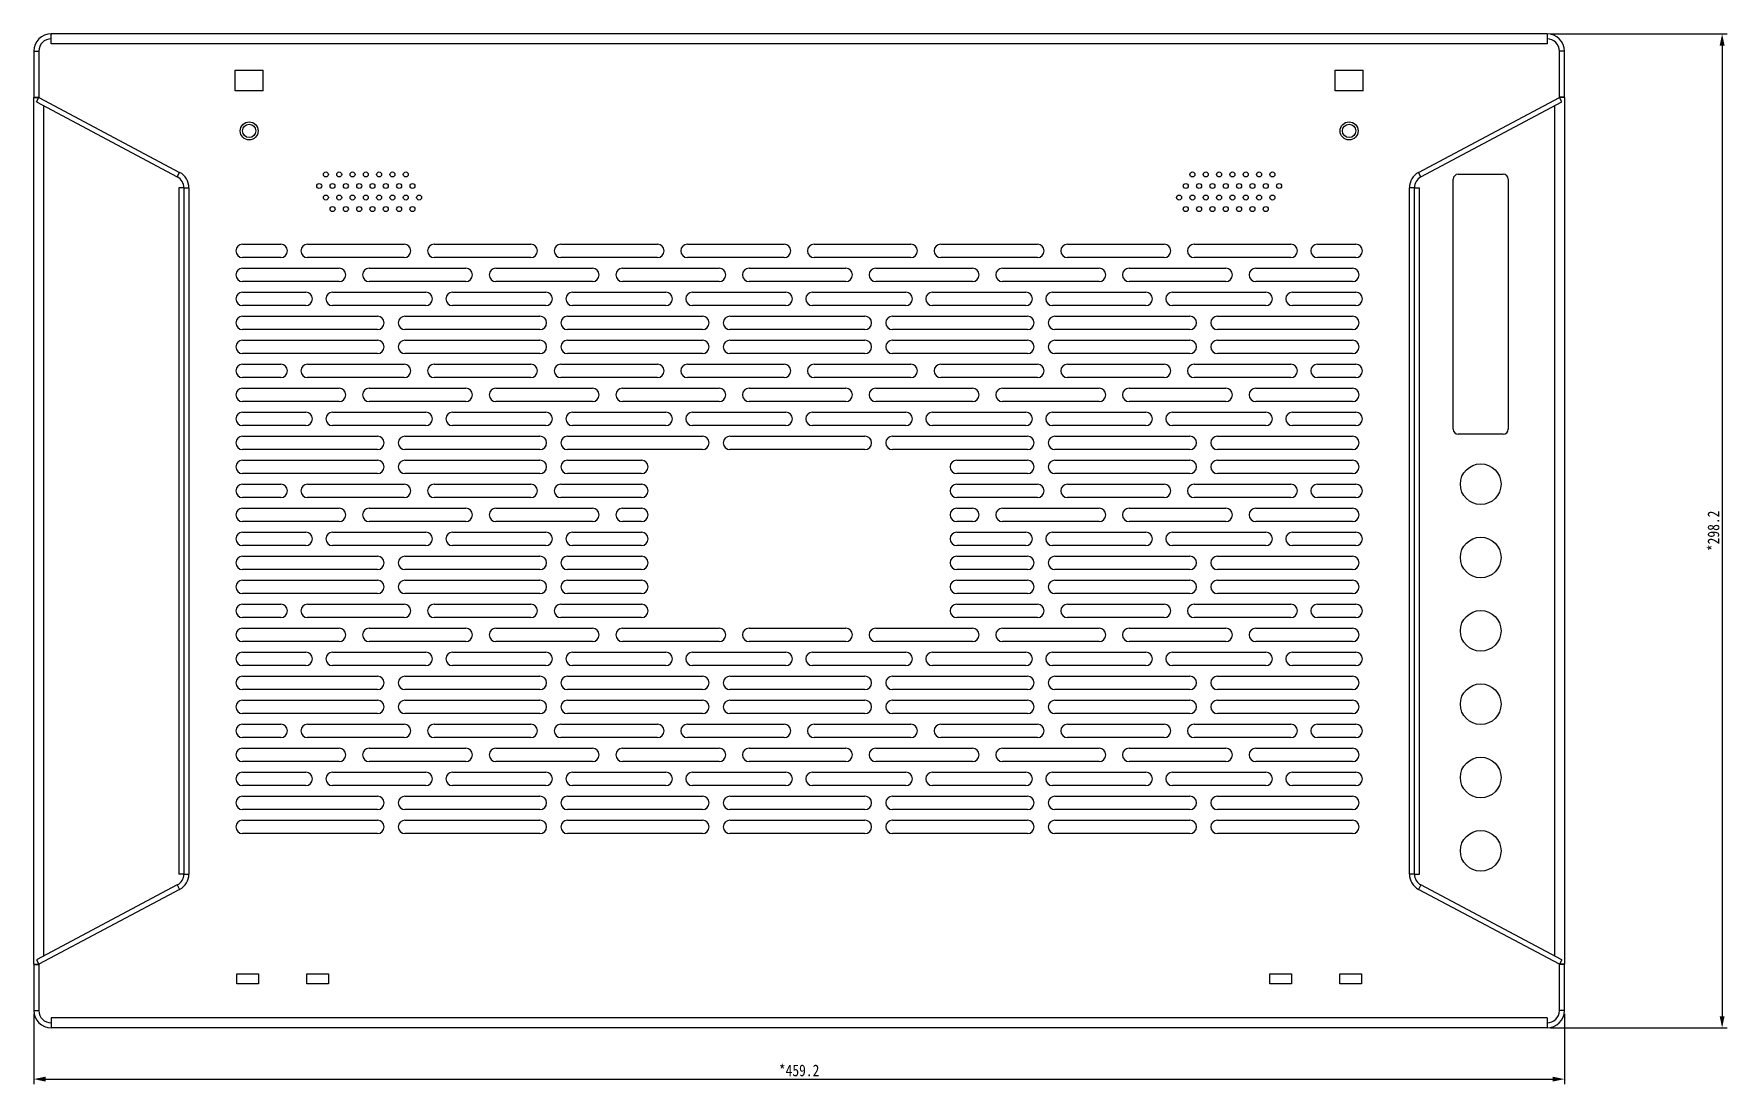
# Model space of a CAD drawing. Header units: millimetres. Extents: x -177 to 18421, y -5017 to 3255.
# Drawn here: x 12449 to 12957, y 1557 to 1872 of the extents above; entities that cross this region are included whole.
import ezdxf

# ---------------------------------------------------------------- set-up
doc = ezdxf.new("R2010")
doc.units = ezdxf.units.MM
doc.header["$LTSCALE"] = 46.255
doc.header["$PDMODE"] = 3
doc.header["$PDSIZE"] = 8
doc.layers.get('0').update_dxf_attribs({"linetype": 'CONTINUOUS'})
doc.layers.get('Defpoints').update_dxf_attribs({"linetype": 'CONTINUOUS'})
doc.layers.add('02___PRT_ALL_AXES', color=7, linetype='CONTINUOUS')
doc.styles.get("Standard").update_dxf_attribs({"font": 'txt', "width": 0.85})
doc.dimstyles.new('DIMSTYLE_1', dxfattribs={"dimtxt": 3.5, "dimasz": 3.5, "dimexe": 1.5, "dimexo": 1, "dimgap": 0.875, "dimtad": 1, "dimdsep": 46, "dimtxsty": 'Standard', "dimblk": '_FILLED', "dimcen": 0.09, "dimadec": 0, "dimazin": 0, "dimtp": 0.01, "dimtm": 0.01, "dimtfac": 1, "dimtofl": 0, "dimtmove": 0, "dimatfit": 3, "dimldrblk": '_FILLED', "dimfxl": 0, "dimtolj": 1, "dimarcsym": 0})

# ---------------------------------------------------------------- blocks, each defined once
blk = doc.blocks.new('_FILLED')
at = {"color": 0, "linetype": 'ByBlock'}
blk.add_solid([(0, 0), (-1, 0.21), (-1, -0.21)], dxfattribs=at)
blk = doc.blocks.new('*D247')
at = {"color": 0, "linetype": 'Continuous', "lineweight": -2, "transparency": 16777216}
for p, q in [((12904.3, 1872.05), (12957.33, 1872.05)), ((12955.83, 1868.55), (12955.83, 1577.35)), ((12904.3, 1573.85), (12957.33, 1573.85))]:
    blk.add_line(p, q, dxfattribs=at)
at = {"layer": 'Defpoints', "color": 0, "linetype": 'Continuous', "transparency": 16777216}
for p in [(12903.3, 1872.05), (12903.3, 1573.85), (12955.83, 1573.85)]:
    blk.add_point(p, dxfattribs=at)
at = {"color": 0, "linetype": 'Continuous', "lineweight": -2, "transparency": 16777216, "xscale": 3.5, "yscale": 3.5, "zscale": 3.5}
for p, rotation in [((12955.83, 1872.05), 90), ((12955.83, 1573.85), 270)]:
    blk.add_blockref('_FILLED', p, dxfattribs=dict(at, rotation=rotation))
at = {"color": 0, "linetype": 'Continuous', "transparency": 16777216, "insert": (12951.46, 1722.95), "char_height": 3.5, "width": 25.5, "attachment_point": 2, "rotation": 90}
blk.add_mtext('\\A1;*298.2', dxfattribs=at)
blk = doc.blocks.new('*D248')
at = {"color": 0, "linetype": 'Continuous', "lineweight": -2, "transparency": 16777216}
for p, q in [((12449.3, 1578.05), (12449.3, 1556.98)), ((12908.5, 1578.05), (12908.5, 1556.98)), ((12452.8, 1558.48), (12905, 1558.48))]:
    blk.add_line(p, q, dxfattribs=at)
at = {"layer": 'Defpoints', "color": 0, "linetype": 'Continuous', "transparency": 16777216}
for p in [(12449.3, 1579.05), (12908.5, 1579.05), (12908.5, 1558.48)]:
    blk.add_point(p, dxfattribs=at)
at = {"color": 0, "linetype": 'Continuous', "lineweight": -2, "transparency": 16777216, "xscale": 3.5, "yscale": 3.5, "zscale": 3.5, "rotation": 180}
blk.add_blockref('_FILLED', (12449.3, 1558.48), dxfattribs=at)
at = {"color": 0, "linetype": 'Continuous', "lineweight": -2, "transparency": 16777216, "xscale": 3.5, "yscale": 3.5, "zscale": 3.5}
blk.add_blockref('_FILLED', (12908.5, 1558.48), dxfattribs=at)
at = {"color": 0, "linetype": 'Continuous', "transparency": 16777216, "insert": (12678.9, 1562.85), "char_height": 3.5, "width": 25.5, "attachment_point": 2}
blk.add_mtext('\\A1;*459.2', dxfattribs=at)

msp = doc.modelspace()

# ---------------------------------------------------------------- linework, layer by layer
at = {"color": 7, "linetype": 'Continuous'}
for p, q in [((12454.503, 1872.046), (12454.503, 1871.826)), ((12903.303, 1872.046), (12903.303, 1871.826)), ((12449.303, 1866.846), (12450.803, 1866.846)), ((12908.503, 1866.846), (12907.003, 1866.846)), ((12449.303, 1853.048), (12450.803, 1853.048)), ((12450.099, 1851.623), (12450.803, 1852.948)), ((12908.503, 1853.048), (12907.003, 1853.048)), ((12907.708, 1851.623), (12907.003, 1852.948)), ((12492.34, 1829.163), (12493.045, 1830.488)), ((12865.466, 1829.163), (12864.762, 1830.488)), ((12494.303, 1825.896), (12495.803, 1825.896)), ((12863.503, 1825.896), (12862.003, 1825.896)), ((12492.34, 1616.73), (12493.045, 1615.405)), ((12494.303, 1619.996), (12495.803, 1619.996)), ((12863.503, 1619.996), (12862.003, 1619.996)), ((12865.466, 1616.73), (12864.762, 1615.405)), ((12449.303, 1592.846), (12450.803, 1592.846)), ((12450.099, 1594.269), (12450.803, 1592.945)), ((12907.708, 1594.269), (12907.003, 1592.945)), ((12908.503, 1592.846), (12907.003, 1592.846)), ((12449.303, 1579.046), (12450.803, 1579.046)), ((12908.503, 1579.046), (12907.003, 1579.046))]:
    msp.add_line(p, q, dxfattribs=at)
at = {"color": 3, "linetype": 'Continuous'}
for p, q in [((12903.303, 1872.046), (12454.503, 1872.046)), ((12454.503, 1869.046), (12454.503, 1871.826)), ((12903.303, 1871.826), (12903.303, 1869.046)), ((12449.303, 1866.846), (12449.303, 1853.048)), ((12450.803, 1866.846), (12450.803, 1852.948)), ((12903.303, 1869.046), (12454.503, 1869.046)), ((12907.003, 1852.948), (12907.003, 1866.846)), ((12908.503, 1853.048), (12908.503, 1866.846)), ((12509.703, 1854.946), (12509.703, 1861.146)), ((12509.703, 1861.146), (12518.103, 1861.146)), ((12518.103, 1854.946), (12518.103, 1861.146)), ((12839.703, 1854.946), (12839.703, 1861.146)), ((12839.703, 1861.146), (12848.103, 1861.146)), ((12848.103, 1854.946), (12848.103, 1861.146)), ((12518.103, 1854.946), (12509.703, 1854.946)), ((12848.103, 1854.946), (12839.703, 1854.946)), ((12449.303, 1592.945), (12449.303, 1852.948)), ((12449.303, 1852.948), (12450.803, 1852.948)), ((12450.099, 1851.623), (12492.34, 1829.163)), ((12450.803, 1852.948), (12493.045, 1830.488)), ((12452.303, 1595.441), (12452.303, 1850.451)), ((12864.762, 1830.488), (12907.003, 1852.948)), ((12865.466, 1829.163), (12907.708, 1851.623)), ((12905.503, 1850.451), (12905.503, 1595.441)), ((12908.503, 1852.948), (12907.003, 1852.948)), ((12908.503, 1852.948), (12908.503, 1592.945)), ((12876.653, 1829.946), (12890.153, 1829.946)), ((12492.803, 1825.896), (12492.803, 1619.996)), ((12494.303, 1825.896), (12492.803, 1825.896)), ((12494.303, 1825.896), (12494.303, 1619.996)), ((12495.803, 1825.896), (12495.803, 1619.996)), ((12862.003, 1619.996), (12862.003, 1825.896)), ((12863.503, 1825.896), (12865.003, 1825.896)), ((12863.503, 1619.996), (12863.503, 1825.896)), ((12865.003, 1619.996), (12865.003, 1825.896)), ((12875.153, 1753.446), (12875.153, 1828.446)), ((12891.653, 1828.446), (12891.653, 1753.446)), ((12511.903, 1808.946), (12523.403, 1808.946)), ((12531.403, 1808.946), (12560.403, 1808.946)), ((12569.403, 1808.946), (12598.403, 1808.946)), ((12607.403, 1808.946), (12636.403, 1808.946)), ((12645.403, 1808.946), (12674.403, 1808.946)), ((12683.403, 1808.946), (12712.403, 1808.946)), ((12721.403, 1808.946), (12750.403, 1808.946)), ((12759.403, 1808.946), (12788.403, 1808.946)), ((12797.403, 1808.946), (12826.403, 1808.946)), ((12834.403, 1808.946), (12845.903, 1808.946)), ((12523.403, 1804.946), (12511.903, 1804.946)), ((12560.403, 1804.946), (12531.403, 1804.946)), ((12598.403, 1804.946), (12569.403, 1804.946)), ((12636.403, 1804.946), (12607.403, 1804.946)), ((12674.403, 1804.946), (12645.403, 1804.946)), ((12712.403, 1804.946), (12683.403, 1804.946)), ((12750.403, 1804.946), (12721.403, 1804.946)), ((12788.403, 1804.946), (12759.403, 1804.946)), ((12826.403, 1804.946), (12797.403, 1804.946)), ((12845.903, 1804.946), (12834.403, 1804.946)), ((12511.903, 1801.746), (12540.903, 1801.746)), ((12549.903, 1801.746), (12578.903, 1801.746)), ((12587.903, 1801.746), (12616.903, 1801.746)), ((12625.903, 1801.746), (12654.903, 1801.746)), ((12663.903, 1801.746), (12692.903, 1801.746)), ((12701.903, 1801.746), (12730.903, 1801.746)), ((12739.903, 1801.746), (12768.903, 1801.746)), ((12777.903, 1801.746), (12806.903, 1801.746)), ((12815.903, 1801.746), (12844.903, 1801.746)), ((12540.903, 1797.746), (12511.903, 1797.746)), ((12511.903, 1794.546), (12530.903, 1794.546)), ((12538.903, 1794.546), (12566.903, 1794.546)), ((12578.903, 1797.746), (12549.903, 1797.746)), ((12574.903, 1794.546), (12602.903, 1794.546)), ((12616.903, 1797.746), (12587.903, 1797.746)), ((12610.903, 1794.546), (12638.903, 1794.546)), ((12654.903, 1797.746), (12625.903, 1797.746)), ((12646.903, 1794.546), (12674.903, 1794.546)), ((12692.903, 1797.746), (12663.903, 1797.746)), ((12682.903, 1794.546), (12710.903, 1794.546)), ((12730.903, 1797.746), (12701.903, 1797.746)), ((12718.903, 1794.546), (12746.903, 1794.546)), ((12768.903, 1797.746), (12739.903, 1797.746)), ((12754.903, 1794.546), (12782.903, 1794.546)), ((12806.903, 1797.746), (12777.903, 1797.746)), ((12790.903, 1794.546), (12818.903, 1794.546)), ((12844.903, 1797.746), (12815.903, 1797.746)), ((12826.903, 1794.546), (12845.903, 1794.546)), ((12530.903, 1790.546), (12511.903, 1790.546)), ((12566.903, 1790.546), (12538.903, 1790.546)), ((12602.903, 1790.546), (12574.903, 1790.546)), ((12638.903, 1790.546), (12610.903, 1790.546)), ((12674.903, 1790.546), (12646.903, 1790.546)), ((12710.903, 1790.546), (12682.903, 1790.546)), ((12746.903, 1790.546), (12718.903, 1790.546)), ((12782.903, 1790.546), (12754.903, 1790.546)), ((12818.903, 1790.546), (12790.903, 1790.546)), ((12845.903, 1790.546), (12826.903, 1790.546)), ((12511.903, 1787.346), (12552.403, 1787.346)), ((12552.403, 1783.346), (12511.903, 1783.346)), ((12560.653, 1787.346), (12601.153, 1787.346)), ((12601.153, 1783.346), (12560.653, 1783.346)), ((12609.403, 1787.346), (12649.903, 1787.346)), ((12649.903, 1783.346), (12609.403, 1783.346)), ((12658.153, 1787.346), (12698.653, 1787.346)), ((12698.653, 1783.346), (12658.153, 1783.346)), ((12706.903, 1787.346), (12747.403, 1787.346)), ((12747.403, 1783.346), (12706.903, 1783.346)), ((12755.653, 1787.346), (12796.153, 1787.346)), ((12796.153, 1783.346), (12755.653, 1783.346)), ((12804.403, 1787.346), (12844.903, 1787.346)), ((12844.903, 1783.346), (12804.403, 1783.346)), ((12511.903, 1780.146), (12552.403, 1780.146)), ((12560.653, 1780.146), (12601.153, 1780.146)), ((12609.403, 1780.146), (12649.903, 1780.146)), ((12658.153, 1780.146), (12698.653, 1780.146)), ((12706.903, 1780.146), (12747.403, 1780.146)), ((12755.653, 1780.146), (12796.153, 1780.146)), ((12804.403, 1780.146), (12844.903, 1780.146)), ((12552.403, 1776.146), (12511.903, 1776.146)), ((12601.153, 1776.146), (12560.653, 1776.146)), ((12649.903, 1776.146), (12609.403, 1776.146)), ((12698.653, 1776.146), (12658.153, 1776.146)), ((12747.403, 1776.146), (12706.903, 1776.146)), ((12796.153, 1776.146), (12755.653, 1776.146)), ((12844.903, 1776.146), (12804.403, 1776.146)), ((12511.903, 1772.946), (12523.403, 1772.946)), ((12523.403, 1768.946), (12511.903, 1768.946)), ((12531.403, 1772.946), (12560.403, 1772.946)), ((12560.403, 1768.946), (12531.403, 1768.946)), ((12569.403, 1772.946), (12598.403, 1772.946)), ((12598.403, 1768.946), (12569.403, 1768.946)), ((12607.403, 1772.946), (12636.403, 1772.946)), ((12636.403, 1768.946), (12607.403, 1768.946)), ((12645.403, 1772.946), (12674.403, 1772.946)), ((12674.403, 1768.946), (12645.403, 1768.946)), ((12683.403, 1772.946), (12712.403, 1772.946)), ((12712.403, 1768.946), (12683.403, 1768.946)), ((12721.403, 1772.946), (12750.403, 1772.946)), ((12750.403, 1768.946), (12721.403, 1768.946)), ((12759.403, 1772.946), (12788.403, 1772.946)), ((12788.403, 1768.946), (12759.403, 1768.946)), ((12797.403, 1772.946), (12826.403, 1772.946)), ((12826.403, 1768.946), (12797.403, 1768.946)), ((12834.403, 1772.946), (12845.903, 1772.946)), ((12845.903, 1768.946), (12834.403, 1768.946)), ((12511.903, 1765.746), (12540.903, 1765.746)), ((12549.903, 1765.746), (12578.903, 1765.746)), ((12587.903, 1765.746), (12616.903, 1765.746)), ((12625.903, 1765.746), (12654.903, 1765.746)), ((12663.903, 1765.746), (12692.903, 1765.746)), ((12701.903, 1765.746), (12730.903, 1765.746)), ((12739.903, 1765.746), (12768.903, 1765.746)), ((12777.903, 1765.746), (12806.903, 1765.746)), ((12815.903, 1765.746), (12844.903, 1765.746)), ((12540.903, 1761.746), (12511.903, 1761.746)), ((12511.903, 1758.546), (12530.903, 1758.546)), ((12538.903, 1758.546), (12566.903, 1758.546)), ((12578.903, 1761.746), (12549.903, 1761.746)), ((12574.903, 1758.546), (12602.903, 1758.546)), ((12616.903, 1761.746), (12587.903, 1761.746)), ((12610.903, 1758.546), (12638.903, 1758.546)), ((12654.903, 1761.746), (12625.903, 1761.746)), ((12646.903, 1758.546), (12674.903, 1758.546)), ((12692.903, 1761.746), (12663.903, 1761.746)), ((12682.903, 1758.546), (12710.903, 1758.546)), ((12730.903, 1761.746), (12701.903, 1761.746)), ((12718.903, 1758.546), (12746.903, 1758.546)), ((12768.903, 1761.746), (12739.903, 1761.746)), ((12754.903, 1758.546), (12782.903, 1758.546)), ((12806.903, 1761.746), (12777.903, 1761.746)), ((12790.903, 1758.546), (12818.903, 1758.546)), ((12844.903, 1761.746), (12815.903, 1761.746)), ((12826.903, 1758.546), (12845.903, 1758.546)), ((12530.903, 1754.546), (12511.903, 1754.546)), ((12566.903, 1754.546), (12538.903, 1754.546)), ((12602.903, 1754.546), (12574.903, 1754.546)), ((12638.903, 1754.546), (12610.903, 1754.546)), ((12674.903, 1754.546), (12646.903, 1754.546)), ((12710.903, 1754.546), (12682.903, 1754.546)), ((12746.903, 1754.546), (12718.903, 1754.546)), ((12782.903, 1754.546), (12754.903, 1754.546)), ((12818.903, 1754.546), (12790.903, 1754.546)), ((12845.903, 1754.546), (12826.903, 1754.546)), ((12511.903, 1751.346), (12552.403, 1751.346)), ((12560.653, 1751.346), (12601.153, 1751.346)), ((12609.403, 1751.346), (12649.903, 1751.346)), ((12658.153, 1751.346), (12698.653, 1751.346)), ((12706.903, 1751.346), (12747.403, 1751.346)), ((12755.653, 1751.346), (12796.153, 1751.346)), ((12804.403, 1751.346), (12844.903, 1751.346)), ((12890.153, 1751.946), (12876.653, 1751.946)), ((12552.403, 1747.346), (12511.903, 1747.346)), ((12511.903, 1744.146), (12552.403, 1744.146)), ((12601.153, 1747.346), (12560.653, 1747.346)), ((12560.653, 1744.146), (12601.153, 1744.146)), ((12649.903, 1747.346), (12609.403, 1747.346)), ((12609.403, 1744.146), (12631.603, 1744.146)), ((12698.653, 1747.346), (12658.153, 1747.346)), ((12747.403, 1747.346), (12706.903, 1747.346)), ((12726.203, 1744.146), (12747.403, 1744.146)), ((12796.153, 1747.346), (12755.653, 1747.346)), ((12755.653, 1744.146), (12796.153, 1744.146)), ((12844.903, 1747.346), (12804.403, 1747.346)), ((12804.403, 1744.146), (12844.903, 1744.146)), ((12552.403, 1740.146), (12511.903, 1740.146)), ((12601.153, 1740.146), (12560.653, 1740.146)), ((12631.603, 1740.146), (12609.403, 1740.146)), ((12747.403, 1740.146), (12726.203, 1740.146)), ((12796.153, 1740.146), (12755.653, 1740.146)), ((12844.903, 1740.146), (12804.403, 1740.146)), ((12511.903, 1736.946), (12523.403, 1736.946)), ((12523.403, 1732.946), (12511.903, 1732.946)), ((12531.403, 1736.946), (12560.403, 1736.946)), ((12560.403, 1732.946), (12531.403, 1732.946)), ((12569.403, 1736.946), (12598.403, 1736.946)), ((12598.403, 1732.946), (12569.403, 1732.946)), ((12607.403, 1736.946), (12631.603, 1736.946)), ((12631.603, 1732.946), (12607.403, 1732.946)), ((12726.203, 1736.946), (12750.403, 1736.946)), ((12750.403, 1732.946), (12726.203, 1732.946)), ((12759.403, 1736.946), (12788.403, 1736.946)), ((12788.403, 1732.946), (12759.403, 1732.946)), ((12797.403, 1736.946), (12826.403, 1736.946)), ((12826.403, 1732.946), (12797.403, 1732.946)), ((12834.403, 1736.946), (12845.903, 1736.946)), ((12845.903, 1732.946), (12834.403, 1732.946)), ((12511.903, 1729.746), (12540.903, 1729.746)), ((12549.903, 1729.746), (12578.903, 1729.746)), ((12587.903, 1729.746), (12616.903, 1729.746)), ((12625.903, 1729.746), (12631.603, 1729.746)), ((12726.203, 1729.746), (12730.903, 1729.746)), ((12739.903, 1729.746), (12768.903, 1729.746)), ((12777.903, 1729.746), (12806.903, 1729.746)), ((12815.903, 1729.746), (12844.903, 1729.746)), ((12540.903, 1725.746), (12511.903, 1725.746)), ((12511.903, 1722.546), (12530.903, 1722.546)), ((12538.903, 1722.546), (12566.903, 1722.546)), ((12578.903, 1725.746), (12549.903, 1725.746)), ((12574.903, 1722.546), (12602.903, 1722.546)), ((12616.903, 1725.746), (12587.903, 1725.746)), ((12610.903, 1722.546), (12631.603, 1722.546)), ((12631.603, 1725.746), (12625.903, 1725.746)), ((12730.903, 1725.746), (12726.203, 1725.746)), ((12726.203, 1722.546), (12746.903, 1722.546)), ((12768.903, 1725.746), (12739.903, 1725.746)), ((12754.903, 1722.546), (12782.903, 1722.546)), ((12806.903, 1725.746), (12777.903, 1725.746)), ((12790.903, 1722.546), (12818.903, 1722.546)), ((12844.903, 1725.746), (12815.903, 1725.746)), ((12826.903, 1722.546), (12845.903, 1722.546)), ((12530.903, 1718.546), (12511.903, 1718.546)), ((12566.903, 1718.546), (12538.903, 1718.546)), ((12602.903, 1718.546), (12574.903, 1718.546)), ((12631.603, 1718.546), (12610.903, 1718.546)), ((12746.903, 1718.546), (12726.203, 1718.546)), ((12782.903, 1718.546), (12754.903, 1718.546)), ((12818.903, 1718.546), (12790.903, 1718.546)), ((12845.903, 1718.546), (12826.903, 1718.546)), ((12511.903, 1715.346), (12552.403, 1715.346)), ((12560.653, 1715.346), (12601.153, 1715.346)), ((12609.403, 1715.346), (12631.603, 1715.346)), ((12726.203, 1715.346), (12747.403, 1715.346)), ((12755.653, 1715.346), (12796.153, 1715.346)), ((12804.403, 1715.346), (12844.903, 1715.346)), ((12552.403, 1711.346), (12511.903, 1711.346)), ((12511.903, 1708.146), (12552.403, 1708.146)), ((12601.153, 1711.346), (12560.653, 1711.346)), ((12560.653, 1708.146), (12601.153, 1708.146)), ((12631.603, 1711.346), (12609.403, 1711.346)), ((12609.403, 1708.146), (12631.603, 1708.146)), ((12747.403, 1711.346), (12726.203, 1711.346)), ((12726.203, 1708.146), (12747.403, 1708.146)), ((12796.153, 1711.346), (12755.653, 1711.346)), ((12755.653, 1708.146), (12796.153, 1708.146)), ((12844.903, 1711.346), (12804.403, 1711.346)), ((12804.403, 1708.146), (12844.903, 1708.146)), ((12552.403, 1704.146), (12511.903, 1704.146)), ((12601.153, 1704.146), (12560.653, 1704.146)), ((12631.603, 1704.146), (12609.403, 1704.146)), ((12747.403, 1704.146), (12726.203, 1704.146)), ((12796.153, 1704.146), (12755.653, 1704.146)), ((12844.903, 1704.146), (12804.403, 1704.146)), ((12511.903, 1700.946), (12523.403, 1700.946)), ((12523.403, 1696.946), (12511.903, 1696.946)), ((12531.403, 1700.946), (12560.403, 1700.946)), ((12560.403, 1696.946), (12531.403, 1696.946)), ((12569.403, 1700.946), (12598.403, 1700.946)), ((12598.403, 1696.946), (12569.403, 1696.946)), ((12607.403, 1700.946), (12631.603, 1700.946)), ((12631.603, 1696.946), (12607.403, 1696.946)), ((12726.203, 1700.946), (12750.403, 1700.946)), ((12750.403, 1696.946), (12726.203, 1696.946)), ((12759.403, 1700.946), (12788.403, 1700.946)), ((12788.403, 1696.946), (12759.403, 1696.946)), ((12797.403, 1700.946), (12826.403, 1700.946)), ((12826.403, 1696.946), (12797.403, 1696.946)), ((12834.403, 1700.946), (12845.903, 1700.946)), ((12845.903, 1696.946), (12834.403, 1696.946)), ((12511.903, 1693.746), (12540.903, 1693.746)), ((12549.903, 1693.746), (12578.903, 1693.746)), ((12587.903, 1693.746), (12616.903, 1693.746)), ((12625.903, 1693.746), (12654.903, 1693.746)), ((12663.903, 1693.746), (12692.903, 1693.746)), ((12701.903, 1693.746), (12730.903, 1693.746)), ((12739.903, 1693.746), (12768.903, 1693.746)), ((12777.903, 1693.746), (12806.903, 1693.746)), ((12815.903, 1693.746), (12844.903, 1693.746)), ((12540.903, 1689.746), (12511.903, 1689.746)), ((12578.903, 1689.746), (12549.903, 1689.746)), ((12616.903, 1689.746), (12587.903, 1689.746)), ((12654.903, 1689.746), (12625.903, 1689.746)), ((12692.903, 1689.746), (12663.903, 1689.746)), ((12730.903, 1689.746), (12701.903, 1689.746)), ((12768.903, 1689.746), (12739.903, 1689.746)), ((12806.903, 1689.746), (12777.903, 1689.746)), ((12844.903, 1689.746), (12815.903, 1689.746)), ((12511.903, 1686.546), (12530.903, 1686.546)), ((12530.903, 1682.546), (12511.903, 1682.546)), ((12538.903, 1686.546), (12566.903, 1686.546)), ((12566.903, 1682.546), (12538.903, 1682.546)), ((12574.903, 1686.546), (12602.903, 1686.546)), ((12602.903, 1682.546), (12574.903, 1682.546)), ((12610.903, 1686.546), (12638.903, 1686.546)), ((12638.903, 1682.546), (12610.903, 1682.546)), ((12646.903, 1686.546), (12674.903, 1686.546)), ((12674.903, 1682.546), (12646.903, 1682.546)), ((12682.903, 1686.546), (12710.903, 1686.546)), ((12710.903, 1682.546), (12682.903, 1682.546)), ((12718.903, 1686.546), (12746.903, 1686.546)), ((12746.903, 1682.546), (12718.903, 1682.546)), ((12754.903, 1686.546), (12782.903, 1686.546)), ((12782.903, 1682.546), (12754.903, 1682.546)), ((12790.903, 1686.546), (12818.903, 1686.546)), ((12818.903, 1682.546), (12790.903, 1682.546)), ((12826.903, 1686.546), (12845.903, 1686.546)), ((12845.903, 1682.546), (12826.903, 1682.546)), ((12511.903, 1679.346), (12552.403, 1679.346)), ((12560.653, 1679.346), (12601.153, 1679.346)), ((12609.403, 1679.346), (12649.903, 1679.346)), ((12658.153, 1679.346), (12698.653, 1679.346)), ((12706.903, 1679.346), (12747.403, 1679.346)), ((12755.653, 1679.346), (12796.153, 1679.346)), ((12804.403, 1679.346), (12844.903, 1679.346)), ((12552.403, 1675.346), (12511.903, 1675.346)), ((12511.903, 1672.146), (12552.403, 1672.146)), ((12601.153, 1675.346), (12560.653, 1675.346)), ((12560.653, 1672.146), (12601.153, 1672.146)), ((12649.903, 1675.346), (12609.403, 1675.346)), ((12609.403, 1672.146), (12649.903, 1672.146)), ((12698.653, 1675.346), (12658.153, 1675.346)), ((12658.153, 1672.146), (12698.653, 1672.146)), ((12747.403, 1675.346), (12706.903, 1675.346)), ((12706.903, 1672.146), (12747.403, 1672.146)), ((12796.153, 1675.346), (12755.653, 1675.346)), ((12755.653, 1672.146), (12796.153, 1672.146)), ((12844.903, 1675.346), (12804.403, 1675.346)), ((12804.403, 1672.146), (12844.903, 1672.146)), ((12552.403, 1668.146), (12511.903, 1668.146)), ((12601.153, 1668.146), (12560.653, 1668.146)), ((12649.903, 1668.146), (12609.403, 1668.146)), ((12698.653, 1668.146), (12658.153, 1668.146)), ((12747.403, 1668.146), (12706.903, 1668.146)), ((12796.153, 1668.146), (12755.653, 1668.146)), ((12844.903, 1668.146), (12804.403, 1668.146)), ((12511.903, 1664.946), (12523.403, 1664.946)), ((12531.403, 1664.946), (12560.403, 1664.946)), ((12569.403, 1664.946), (12598.403, 1664.946)), ((12607.403, 1664.946), (12636.403, 1664.946)), ((12645.403, 1664.946), (12674.403, 1664.946)), ((12683.403, 1664.946), (12712.403, 1664.946)), ((12721.403, 1664.946), (12750.403, 1664.946)), ((12759.403, 1664.946), (12788.403, 1664.946)), ((12797.403, 1664.946), (12826.403, 1664.946)), ((12834.403, 1664.946), (12845.903, 1664.946)), ((12523.403, 1660.946), (12511.903, 1660.946)), ((12511.903, 1657.746), (12540.903, 1657.746)), ((12560.403, 1660.946), (12531.403, 1660.946)), ((12549.903, 1657.746), (12578.903, 1657.746)), ((12598.403, 1660.946), (12569.403, 1660.946)), ((12587.903, 1657.746), (12616.903, 1657.746)), ((12636.403, 1660.946), (12607.403, 1660.946)), ((12625.903, 1657.746), (12654.903, 1657.746)), ((12674.403, 1660.946), (12645.403, 1660.946)), ((12663.903, 1657.746), (12692.903, 1657.746)), ((12712.403, 1660.946), (12683.403, 1660.946)), ((12701.903, 1657.746), (12730.903, 1657.746)), ((12750.403, 1660.946), (12721.403, 1660.946)), ((12739.903, 1657.746), (12768.903, 1657.746)), ((12788.403, 1660.946), (12759.403, 1660.946)), ((12777.903, 1657.746), (12806.903, 1657.746)), ((12826.403, 1660.946), (12797.403, 1660.946)), ((12815.903, 1657.746), (12844.903, 1657.746)), ((12845.903, 1660.946), (12834.403, 1660.946)), ((12540.903, 1653.746), (12511.903, 1653.746)), ((12578.903, 1653.746), (12549.903, 1653.746)), ((12616.903, 1653.746), (12587.903, 1653.746)), ((12654.903, 1653.746), (12625.903, 1653.746)), ((12692.903, 1653.746), (12663.903, 1653.746)), ((12730.903, 1653.746), (12701.903, 1653.746)), ((12768.903, 1653.746), (12739.903, 1653.746)), ((12806.903, 1653.746), (12777.903, 1653.746)), ((12844.903, 1653.746), (12815.903, 1653.746)), ((12511.903, 1650.546), (12530.903, 1650.546)), ((12530.903, 1646.546), (12511.903, 1646.546)), ((12538.903, 1650.546), (12566.903, 1650.546)), ((12566.903, 1646.546), (12538.903, 1646.546)), ((12574.903, 1650.546), (12602.903, 1650.546)), ((12602.903, 1646.546), (12574.903, 1646.546)), ((12610.903, 1650.546), (12638.903, 1650.546)), ((12638.903, 1646.546), (12610.903, 1646.546)), ((12646.903, 1650.546), (12674.903, 1650.546)), ((12674.903, 1646.546), (12646.903, 1646.546)), ((12682.903, 1650.546), (12710.903, 1650.546)), ((12710.903, 1646.546), (12682.903, 1646.546)), ((12718.903, 1650.546), (12746.903, 1650.546)), ((12746.903, 1646.546), (12718.903, 1646.546)), ((12754.903, 1650.546), (12782.903, 1650.546)), ((12782.903, 1646.546), (12754.903, 1646.546)), ((12790.903, 1650.546), (12818.903, 1650.546)), ((12818.903, 1646.546), (12790.903, 1646.546)), ((12826.903, 1650.546), (12845.903, 1650.546)), ((12845.903, 1646.546), (12826.903, 1646.546)), ((12511.903, 1643.346), (12552.403, 1643.346)), ((12560.653, 1643.346), (12601.153, 1643.346)), ((12609.403, 1643.346), (12649.903, 1643.346)), ((12658.153, 1643.346), (12698.653, 1643.346)), ((12706.903, 1643.346), (12747.403, 1643.346)), ((12755.653, 1643.346), (12796.153, 1643.346)), ((12804.403, 1643.346), (12844.903, 1643.346)), ((12552.403, 1639.346), (12511.903, 1639.346)), ((12511.903, 1636.146), (12552.403, 1636.146)), ((12601.153, 1639.346), (12560.653, 1639.346)), ((12560.653, 1636.146), (12601.153, 1636.146)), ((12649.903, 1639.346), (12609.403, 1639.346)), ((12609.403, 1636.146), (12649.903, 1636.146)), ((12698.653, 1639.346), (12658.153, 1639.346)), ((12658.153, 1636.146), (12698.653, 1636.146)), ((12747.403, 1639.346), (12706.903, 1639.346)), ((12706.903, 1636.146), (12747.403, 1636.146)), ((12796.153, 1639.346), (12755.653, 1639.346)), ((12755.653, 1636.146), (12796.153, 1636.146)), ((12844.903, 1639.346), (12804.403, 1639.346)), ((12804.403, 1636.146), (12844.903, 1636.146)), ((12552.403, 1632.146), (12511.903, 1632.146)), ((12601.153, 1632.146), (12560.653, 1632.146)), ((12649.903, 1632.146), (12609.403, 1632.146)), ((12698.653, 1632.146), (12658.153, 1632.146)), ((12747.403, 1632.146), (12706.903, 1632.146)), ((12796.153, 1632.146), (12755.653, 1632.146)), ((12844.903, 1632.146), (12804.403, 1632.146)), ((12492.34, 1616.73), (12450.099, 1594.269)), ((12494.303, 1619.996), (12492.803, 1619.996)), ((12863.503, 1619.996), (12865.003, 1619.996)), ((12907.708, 1594.269), (12865.466, 1616.73)), ((12493.045, 1615.405), (12450.803, 1592.945)), ((12907.003, 1592.945), (12864.762, 1615.405)), ((12449.303, 1592.945), (12450.803, 1592.945)), ((12449.303, 1592.846), (12449.303, 1579.046)), ((12450.803, 1592.945), (12450.803, 1579.046)), ((12908.503, 1592.945), (12907.003, 1592.945)), ((12907.003, 1579.046), (12907.003, 1592.945)), ((12908.503, 1579.046), (12908.503, 1592.846)), ((12510.153, 1587.096), (12510.153, 1590.096)), ((12510.153, 1590.096), (12516.653, 1590.096)), ((12516.653, 1587.096), (12510.153, 1587.096)), ((12516.653, 1590.096), (12516.653, 1587.096)), ((12531.153, 1587.096), (12531.153, 1590.096)), ((12531.153, 1590.096), (12537.653, 1590.096)), ((12537.653, 1587.096), (12531.153, 1587.096)), ((12537.653, 1590.096), (12537.653, 1587.096)), ((12820.153, 1590.096), (12826.653, 1590.096)), ((12820.153, 1587.096), (12820.153, 1590.096)), ((12826.653, 1587.096), (12820.153, 1587.096)), ((12826.653, 1590.096), (12826.653, 1587.096)), ((12841.153, 1590.096), (12847.653, 1590.096)), ((12841.153, 1587.096), (12841.153, 1590.096)), ((12847.653, 1587.096), (12841.153, 1587.096)), ((12847.653, 1590.096), (12847.653, 1587.096)), ((12454.503, 1576.846), (12454.503, 1573.846)), ((12903.303, 1576.846), (12454.503, 1576.846)), ((12903.303, 1576.846), (12903.303, 1573.846)), ((12903.303, 1573.846), (12454.503, 1573.846))]:
    msp.add_line(p, q, dxfattribs=at)
for centre in [(12513.903, 1842.946), (12843.903, 1842.946)]:
    msp.add_circle(centre, 2.7, dxfattribs=at)
for centre, radius, start, end in [((12454.503, 1866.846), 5.2, 90, 180), ((12454.503, 1866.846), 3.7, 90, 180), ((12903.303, 1866.846), 5.2, 0, 90), ((12903.303, 1866.846), 3.7, 0, 90), ((12490.603, 1825.896), 3.7, 0, 62), ((12490.603, 1825.896), 5.2, 0, 62), ((12867.203, 1825.896), 5.2, 118, 180), ((12867.203, 1825.896), 3.7, 118, 180), ((12876.653, 1828.446), 1.5, 90, 180), ((12890.153, 1828.446), 1.5, 0, 90), ((12511.903, 1806.946), 2, 90, 270), ((12523.403, 1806.946), 2, 270, 90), ((12531.403, 1806.946), 2, 90, 270), ((12560.403, 1806.946), 2, 270, 90), ((12569.403, 1806.946), 2, 90, 270), ((12598.403, 1806.946), 2, 270, 90), ((12607.403, 1806.946), 2, 90, 270), ((12636.403, 1806.946), 2, 270, 90), ((12645.403, 1806.946), 2, 90, 270), ((12674.403, 1806.946), 2, 270, 90), ((12683.403, 1806.946), 2, 90, 270), ((12712.403, 1806.946), 2, 270, 90), ((12721.403, 1806.946), 2, 90, 270), ((12750.403, 1806.946), 2, 270, 90), ((12759.403, 1806.946), 2, 90, 270), ((12788.403, 1806.946), 2, 270, 90), ((12797.403, 1806.946), 2, 90, 270), ((12826.403, 1806.946), 2, 270, 90), ((12834.403, 1806.946), 2, 90, 270), ((12845.903, 1806.946), 2, 270, 90), ((12511.903, 1799.746), 2, 90, 270), ((12540.903, 1799.746), 2, 270, 90), ((12549.903, 1799.746), 2, 90, 270), ((12578.903, 1799.746), 2, 270, 90), ((12587.903, 1799.746), 2, 90, 270), ((12616.903, 1799.746), 2, 270, 90), ((12625.903, 1799.746), 2, 90, 270), ((12654.903, 1799.746), 2, 270, 90), ((12663.903, 1799.746), 2, 90, 270), ((12692.903, 1799.746), 2, 270, 90), ((12701.903, 1799.746), 2, 90, 270), ((12730.903, 1799.746), 2, 270, 90), ((12739.903, 1799.746), 2, 90, 270), ((12768.903, 1799.746), 2, 270, 90), ((12777.903, 1799.746), 2, 90, 270), ((12806.903, 1799.746), 2, 270, 90), ((12815.903, 1799.746), 2, 90, 270), ((12844.903, 1799.746), 2, 270, 90), ((12511.903, 1792.546), 2, 90, 270), ((12530.903, 1792.546), 2, 270, 90), ((12538.903, 1792.546), 2, 90, 270), ((12566.903, 1792.546), 2, 270, 90), ((12574.903, 1792.546), 2, 90, 270), ((12602.903, 1792.546), 2, 270, 90), ((12610.903, 1792.546), 2, 90, 270), ((12638.903, 1792.546), 2, 270, 90), ((12646.903, 1792.546), 2, 90, 270), ((12674.903, 1792.546), 2, 270, 90), ((12682.903, 1792.546), 2, 90, 270), ((12710.903, 1792.546), 2, 270, 90), ((12718.903, 1792.546), 2, 90, 270), ((12746.903, 1792.546), 2, 270, 90), ((12754.903, 1792.546), 2, 90, 270), ((12782.903, 1792.546), 2, 270, 90), ((12790.903, 1792.546), 2, 90, 270), ((12818.903, 1792.546), 2, 270, 90), ((12826.903, 1792.546), 2, 90, 270), ((12845.903, 1792.546), 2, 270, 90), ((12511.903, 1785.346), 2, 90, 270), ((12552.403, 1785.346), 2, 270, 90), ((12560.653, 1785.346), 2, 90, 270), ((12601.153, 1785.346), 2, 270, 90), ((12609.403, 1785.346), 2, 90, 270), ((12649.903, 1785.346), 2, 270, 90), ((12658.153, 1785.346), 2, 90, 270), ((12698.653, 1785.346), 2, 270, 90), ((12706.903, 1785.346), 2, 90, 270), ((12747.403, 1785.346), 2, 270, 90), ((12755.653, 1785.346), 2, 90, 270), ((12796.153, 1785.346), 2, 270, 90), ((12804.403, 1785.346), 2, 90, 270), ((12844.903, 1785.346), 2, 270, 90), ((12511.903, 1778.146), 2, 90, 270), ((12552.403, 1778.146), 2, 270, 90), ((12560.653, 1778.146), 2, 90, 270), ((12601.153, 1778.146), 2, 270, 90), ((12609.403, 1778.146), 2, 90, 270), ((12649.903, 1778.146), 2, 270, 90), ((12658.153, 1778.146), 2, 90, 270), ((12698.653, 1778.146), 2, 270, 90), ((12706.903, 1778.146), 2, 90, 270), ((12747.403, 1778.146), 2, 270, 90), ((12755.653, 1778.146), 2, 90, 270), ((12796.153, 1778.146), 2, 270, 90), ((12804.403, 1778.146), 2, 90, 270), ((12844.903, 1778.146), 2, 270, 90), ((12511.903, 1770.946), 2, 90, 270), ((12523.403, 1770.946), 2, 270, 90), ((12531.403, 1770.946), 2, 90, 270), ((12560.403, 1770.946), 2, 270, 90), ((12569.403, 1770.946), 2, 90, 270), ((12598.403, 1770.946), 2, 270, 90), ((12607.403, 1770.946), 2, 90, 270), ((12636.403, 1770.946), 2, 270, 90), ((12645.403, 1770.946), 2, 90, 270), ((12674.403, 1770.946), 2, 270, 90), ((12683.403, 1770.946), 2, 90, 270), ((12712.403, 1770.946), 2, 270, 90), ((12721.403, 1770.946), 2, 90, 270), ((12750.403, 1770.946), 2, 270, 90), ((12759.403, 1770.946), 2, 90, 270), ((12788.403, 1770.946), 2, 270, 90), ((12797.403, 1770.946), 2, 90, 270), ((12826.403, 1770.946), 2, 270, 90), ((12834.403, 1770.946), 2, 90, 270), ((12845.903, 1770.946), 2, 270, 90), ((12511.903, 1763.746), 2, 90, 270), ((12540.903, 1763.746), 2, 270, 90), ((12549.903, 1763.746), 2, 90, 270), ((12578.903, 1763.746), 2, 270, 90), ((12587.903, 1763.746), 2, 90, 270), ((12616.903, 1763.746), 2, 270, 90), ((12625.903, 1763.746), 2, 90, 270), ((12654.903, 1763.746), 2, 270, 90), ((12663.903, 1763.746), 2, 90, 270), ((12692.903, 1763.746), 2, 270, 90), ((12701.903, 1763.746), 2, 90, 270), ((12730.903, 1763.746), 2, 270, 90), ((12739.903, 1763.746), 2, 90, 270), ((12768.903, 1763.746), 2, 270, 90), ((12777.903, 1763.746), 2, 90, 270), ((12806.903, 1763.746), 2, 270, 90), ((12815.903, 1763.746), 2, 90, 270), ((12844.903, 1763.746), 2, 270, 90), ((12511.903, 1756.546), 2, 90, 270), ((12530.903, 1756.546), 2, 270, 90), ((12538.903, 1756.546), 2, 90, 270), ((12566.903, 1756.546), 2, 270, 90), ((12574.903, 1756.546), 2, 90, 270), ((12602.903, 1756.546), 2, 270, 90), ((12610.903, 1756.546), 2, 90, 270), ((12638.903, 1756.546), 2, 270, 90), ((12646.903, 1756.546), 2, 90, 270), ((12674.903, 1756.546), 2, 270, 90), ((12682.903, 1756.546), 2, 90, 270), ((12710.903, 1756.546), 2, 270, 90), ((12718.903, 1756.546), 2, 90, 270), ((12746.903, 1756.546), 2, 270, 90), ((12754.903, 1756.546), 2, 90, 270), ((12782.903, 1756.546), 2, 270, 90), ((12790.903, 1756.546), 2, 90, 270), ((12818.903, 1756.546), 2, 270, 90), ((12826.903, 1756.546), 2, 90, 270), ((12845.903, 1756.546), 2, 270, 90), ((12876.653, 1753.446), 1.5, 180, 270), ((12890.153, 1753.446), 1.5, 270, 0), ((12511.903, 1749.346), 2, 90, 270), ((12552.403, 1749.346), 2, 270, 90), ((12560.653, 1749.346), 2, 90, 270), ((12601.153, 1749.346), 2, 270, 90), ((12609.403, 1749.346), 2, 90, 270), ((12649.903, 1749.346), 2, 270, 90), ((12658.153, 1749.346), 2, 90, 270), ((12698.653, 1749.346), 2, 270, 90), ((12706.903, 1749.346), 2, 90, 270), ((12747.403, 1749.346), 2, 270, 90), ((12755.653, 1749.346), 2, 90, 270), ((12796.153, 1749.346), 2, 270, 90), ((12804.403, 1749.346), 2, 90, 270), ((12844.903, 1749.346), 2, 270, 90), ((12511.903, 1742.146), 2, 90, 270), ((12552.403, 1742.146), 2, 270, 90), ((12560.653, 1742.146), 2, 90, 270), ((12601.153, 1742.146), 2, 270, 90), ((12609.403, 1742.146), 2, 90, 270), ((12631.603, 1742.146), 2, 270, 90), ((12726.203, 1742.146), 2, 90, 270), ((12747.403, 1742.146), 2, 270, 90), ((12755.653, 1742.146), 2, 90, 270), ((12796.153, 1742.146), 2, 270, 90), ((12804.403, 1742.146), 2, 90, 270), ((12844.903, 1742.146), 2, 270, 90), ((12511.903, 1734.946), 2, 90, 270), ((12523.403, 1734.946), 2, 270, 90), ((12531.403, 1734.946), 2, 90, 270), ((12560.403, 1734.946), 2, 270, 90), ((12569.403, 1734.946), 2, 90, 270), ((12598.403, 1734.946), 2, 270, 90), ((12607.403, 1734.946), 2, 90, 270), ((12631.603, 1734.946), 2, 270, 90), ((12726.203, 1734.946), 2, 90, 270), ((12750.403, 1734.946), 2, 270, 90), ((12759.403, 1734.946), 2, 90, 270), ((12788.403, 1734.946), 2, 270, 90), ((12797.403, 1734.946), 2, 90, 270), ((12826.403, 1734.946), 2, 270, 90), ((12834.403, 1734.946), 2, 90, 270), ((12845.903, 1734.946), 2, 270, 90), ((12511.903, 1727.746), 2, 90, 270), ((12540.903, 1727.746), 2, 270, 90), ((12549.903, 1727.746), 2, 90, 270), ((12578.903, 1727.746), 2, 270, 90), ((12587.903, 1727.746), 2, 90, 270), ((12616.903, 1727.746), 2, 270, 90), ((12625.903, 1727.746), 2, 90, 270), ((12631.603, 1727.746), 2, 270, 90), ((12726.203, 1727.746), 2, 90, 270), ((12730.903, 1727.746), 2, 270, 90), ((12739.903, 1727.746), 2, 90, 270), ((12768.903, 1727.746), 2, 270, 90), ((12777.903, 1727.746), 2, 90, 270), ((12806.903, 1727.746), 2, 270, 90), ((12815.903, 1727.746), 2, 90, 270), ((12844.903, 1727.746), 2, 270, 90), ((12511.903, 1720.546), 2, 90, 270), ((12530.903, 1720.546), 2, 270, 90), ((12538.903, 1720.546), 2, 90, 270), ((12566.903, 1720.546), 2, 270, 90), ((12574.903, 1720.546), 2, 90, 270), ((12602.903, 1720.546), 2, 270, 90), ((12610.903, 1720.546), 2, 90, 270), ((12631.603, 1720.546), 2, 270, 90), ((12726.203, 1720.546), 2, 90, 270), ((12746.903, 1720.546), 2, 270, 90), ((12754.903, 1720.546), 2, 90, 270), ((12782.903, 1720.546), 2, 270, 90), ((12790.903, 1720.546), 2, 90, 270), ((12818.903, 1720.546), 2, 270, 90), ((12826.903, 1720.546), 2, 90, 270), ((12845.903, 1720.546), 2, 270, 90), ((12511.903, 1713.346), 2, 90, 270), ((12552.403, 1713.346), 2, 270, 90), ((12560.653, 1713.346), 2, 90, 270), ((12601.153, 1713.346), 2, 270, 90), ((12609.403, 1713.346), 2, 90, 270), ((12631.603, 1713.346), 2, 270, 90), ((12726.203, 1713.346), 2, 90, 270), ((12747.403, 1713.346), 2, 270, 90), ((12755.653, 1713.346), 2, 90, 270), ((12796.153, 1713.346), 2, 270, 90), ((12804.403, 1713.346), 2, 90, 270), ((12844.903, 1713.346), 2, 270, 90), ((12511.903, 1706.146), 2, 90, 270), ((12552.403, 1706.146), 2, 270, 90), ((12560.653, 1706.146), 2, 90, 270), ((12601.153, 1706.146), 2, 270, 90), ((12609.403, 1706.146), 2, 90, 270), ((12631.603, 1706.146), 2, 270, 90), ((12726.203, 1706.146), 2, 90, 270), ((12747.403, 1706.146), 2, 270, 90), ((12755.653, 1706.146), 2, 90, 270), ((12796.153, 1706.146), 2, 270, 90), ((12804.403, 1706.146), 2, 90, 270), ((12844.903, 1706.146), 2, 270, 90), ((12511.903, 1698.946), 2, 90, 270), ((12523.403, 1698.946), 2, 270, 90), ((12531.403, 1698.946), 2, 90, 270), ((12560.403, 1698.946), 2, 270, 90), ((12569.403, 1698.946), 2, 90, 270), ((12598.403, 1698.946), 2, 270, 90), ((12607.403, 1698.946), 2, 90, 270), ((12631.603, 1698.946), 2, 270, 90), ((12726.203, 1698.946), 2, 90, 270), ((12750.403, 1698.946), 2, 270, 90), ((12759.403, 1698.946), 2, 90, 270), ((12788.403, 1698.946), 2, 270, 90), ((12797.403, 1698.946), 2, 90, 270), ((12826.403, 1698.946), 2, 270, 90), ((12834.403, 1698.946), 2, 90, 270), ((12845.903, 1698.946), 2, 270, 90), ((12511.903, 1691.746), 2, 90, 270), ((12540.903, 1691.746), 2, 270, 90), ((12549.903, 1691.746), 2, 90, 270), ((12578.903, 1691.746), 2, 270, 90), ((12587.903, 1691.746), 2, 90, 270), ((12616.903, 1691.746), 2, 270, 90), ((12625.903, 1691.746), 2, 90, 270), ((12654.903, 1691.746), 2, 270, 90), ((12663.903, 1691.746), 2, 90, 270), ((12692.903, 1691.746), 2, 270, 90), ((12701.903, 1691.746), 2, 90, 270), ((12730.903, 1691.746), 2, 270, 90), ((12739.903, 1691.746), 2, 90, 270), ((12768.903, 1691.746), 2, 270, 90), ((12777.903, 1691.746), 2, 90, 270), ((12806.903, 1691.746), 2, 270, 90), ((12815.903, 1691.746), 2, 90, 270), ((12844.903, 1691.746), 2, 270, 90), ((12511.903, 1684.546), 2, 90, 270), ((12530.903, 1684.546), 2, 270, 90), ((12538.903, 1684.546), 2, 90, 270), ((12566.903, 1684.546), 2, 270, 90), ((12574.903, 1684.546), 2, 90, 270), ((12602.903, 1684.546), 2, 270, 90), ((12610.903, 1684.546), 2, 90, 270), ((12638.903, 1684.546), 2, 270, 90), ((12646.903, 1684.546), 2, 90, 270), ((12674.903, 1684.546), 2, 270, 90), ((12682.903, 1684.546), 2, 90, 270), ((12710.903, 1684.546), 2, 270, 90), ((12718.903, 1684.546), 2, 90, 270), ((12746.903, 1684.546), 2, 270, 90), ((12754.903, 1684.546), 2, 90, 270), ((12782.903, 1684.546), 2, 270, 90), ((12790.903, 1684.546), 2, 90, 270), ((12818.903, 1684.546), 2, 270, 90), ((12826.903, 1684.546), 2, 90, 270), ((12845.903, 1684.546), 2, 270, 90), ((12511.903, 1677.346), 2, 90, 270), ((12552.403, 1677.346), 2, 270, 90), ((12560.653, 1677.346), 2, 90, 270), ((12601.153, 1677.346), 2, 270, 90), ((12609.403, 1677.346), 2, 90, 270), ((12649.903, 1677.346), 2, 270, 90), ((12658.153, 1677.346), 2, 90, 270), ((12698.653, 1677.346), 2, 270, 90), ((12706.903, 1677.346), 2, 90, 270), ((12747.403, 1677.346), 2, 270, 90), ((12755.653, 1677.346), 2, 90, 270), ((12796.153, 1677.346), 2, 270, 90), ((12804.403, 1677.346), 2, 90, 270), ((12844.903, 1677.346), 2, 270, 90), ((12511.903, 1670.146), 2, 90, 270), ((12552.403, 1670.146), 2, 270, 90), ((12560.653, 1670.146), 2, 90, 270), ((12601.153, 1670.146), 2, 270, 90), ((12609.403, 1670.146), 2, 90, 270), ((12649.903, 1670.146), 2, 270, 90), ((12658.153, 1670.146), 2, 90, 270), ((12698.653, 1670.146), 2, 270, 90), ((12706.903, 1670.146), 2, 90, 270), ((12747.403, 1670.146), 2, 270, 90), ((12755.653, 1670.146), 2, 90, 270), ((12796.153, 1670.146), 2, 270, 90), ((12804.403, 1670.146), 2, 90, 270), ((12844.903, 1670.146), 2, 270, 90), ((12511.903, 1662.946), 2, 90, 270), ((12523.403, 1662.946), 2, 270, 90), ((12531.403, 1662.946), 2, 90, 270), ((12560.403, 1662.946), 2, 270, 90), ((12569.403, 1662.946), 2, 90, 270), ((12598.403, 1662.946), 2, 270, 90), ((12607.403, 1662.946), 2, 90, 270), ((12636.403, 1662.946), 2, 270, 90), ((12645.403, 1662.946), 2, 90, 270), ((12674.403, 1662.946), 2, 270, 90), ((12683.403, 1662.946), 2, 90, 270), ((12712.403, 1662.946), 2, 270, 90), ((12721.403, 1662.946), 2, 90, 270), ((12750.403, 1662.946), 2, 270, 90), ((12759.403, 1662.946), 2, 90, 270), ((12788.403, 1662.946), 2, 270, 90), ((12797.403, 1662.946), 2, 90, 270), ((12826.403, 1662.946), 2, 270, 90), ((12834.403, 1662.946), 2, 90, 270), ((12845.903, 1662.946), 2, 270, 90), ((12511.903, 1655.746), 2, 90, 270), ((12540.903, 1655.746), 2, 270, 90), ((12549.903, 1655.746), 2, 90, 270), ((12578.903, 1655.746), 2, 270, 90), ((12587.903, 1655.746), 2, 90, 270), ((12616.903, 1655.746), 2, 270, 90), ((12625.903, 1655.746), 2, 90, 270), ((12654.903, 1655.746), 2, 270, 90), ((12663.903, 1655.746), 2, 90, 270), ((12692.903, 1655.746), 2, 270, 90), ((12701.903, 1655.746), 2, 90, 270), ((12730.903, 1655.746), 2, 270, 90), ((12739.903, 1655.746), 2, 90, 270), ((12768.903, 1655.746), 2, 270, 90), ((12777.903, 1655.746), 2, 90, 270), ((12806.903, 1655.746), 2, 270, 90), ((12815.903, 1655.746), 2, 90, 270), ((12844.903, 1655.746), 2, 270, 90), ((12511.903, 1648.546), 2, 90, 270), ((12530.903, 1648.546), 2, 270, 90), ((12538.903, 1648.546), 2, 90, 270), ((12566.903, 1648.546), 2, 270, 90), ((12574.903, 1648.546), 2, 90, 270), ((12602.903, 1648.546), 2, 270, 90), ((12610.903, 1648.546), 2, 90, 270), ((12638.903, 1648.546), 2, 270, 90), ((12646.903, 1648.546), 2, 90, 270), ((12674.903, 1648.546), 2, 270, 90), ((12682.903, 1648.546), 2, 90, 270), ((12710.903, 1648.546), 2, 270, 90), ((12718.903, 1648.546), 2, 90, 270), ((12746.903, 1648.546), 2, 270, 90), ((12754.903, 1648.546), 2, 90, 270), ((12782.903, 1648.546), 2, 270, 90), ((12790.903, 1648.546), 2, 90, 270), ((12818.903, 1648.546), 2, 270, 90), ((12826.903, 1648.546), 2, 90, 270), ((12845.903, 1648.546), 2, 270, 90), ((12511.903, 1641.346), 2, 90, 270), ((12552.403, 1641.346), 2, 270, 90), ((12560.653, 1641.346), 2, 90, 270), ((12601.153, 1641.346), 2, 270, 90), ((12609.403, 1641.346), 2, 90, 270), ((12649.903, 1641.346), 2, 270, 90), ((12658.153, 1641.346), 2, 90, 270), ((12698.653, 1641.346), 2, 270, 90), ((12706.903, 1641.346), 2, 90, 270), ((12747.403, 1641.346), 2, 270, 90), ((12755.653, 1641.346), 2, 90, 270), ((12796.153, 1641.346), 2, 270, 90), ((12804.403, 1641.346), 2, 90, 270), ((12844.903, 1641.346), 2, 270, 90), ((12511.903, 1634.146), 2, 90, 270), ((12552.403, 1634.146), 2, 270, 90), ((12560.653, 1634.146), 2, 90, 270), ((12601.153, 1634.146), 2, 270, 90), ((12609.403, 1634.146), 2, 90, 270), ((12649.903, 1634.146), 2, 270, 90), ((12658.153, 1634.146), 2, 90, 270), ((12698.653, 1634.146), 2, 270, 90), ((12706.903, 1634.146), 2, 90, 270), ((12747.403, 1634.146), 2, 270, 90), ((12755.653, 1634.146), 2, 90, 270), ((12796.153, 1634.146), 2, 270, 90), ((12804.403, 1634.146), 2, 90, 270), ((12844.903, 1634.146), 2, 270, 90), ((12490.603, 1619.996), 3.7, 298, 0), ((12490.603, 1619.996), 5.2, 298, 0), ((12867.203, 1619.996), 5.2, 180, 242), ((12867.203, 1619.996), 3.7, 180, 242), ((12454.503, 1579.046), 5.2, 180, 270), ((12454.503, 1579.046), 3.7, 180, 270), ((12903.303, 1579.046), 5.2, 270, 0), ((12903.303, 1579.046), 3.7, 270, 0)]:
    msp.add_arc(centre, radius, start, end, dxfattribs=at)
at = {"layer": '02___PRT_ALL_AXES', "color": 7, "linetype": 'Continuous'}
for centre in [(12513.903, 1842.946), (12843.903, 1842.946)]:
    msp.add_circle(centre, 2, dxfattribs=at)
at = {"layer": '02___PRT_ALL_AXES', "color": 3, "linetype": 'Continuous'}
for centre, radius in [((12536.903, 1829.875), 0.75), ((12540.903, 1829.875), 0.75), ((12544.903, 1829.875), 0.75), ((12548.903, 1829.875), 0.75), ((12552.903, 1829.875), 0.75), ((12556.903, 1829.875), 0.75), ((12560.903, 1829.875), 0.75), ((12796.903, 1829.875), 0.75), ((12800.903, 1829.875), 0.75), ((12804.903, 1829.875), 0.75), ((12808.903, 1829.875), 0.75), ((12812.903, 1829.875), 0.75), ((12816.903, 1829.875), 0.75), ((12820.903, 1829.875), 0.75), ((12534.903, 1826.41), 0.75), ((12538.903, 1826.41), 0.75), ((12542.903, 1826.41), 0.75), ((12546.903, 1826.41), 0.75), ((12550.903, 1826.41), 0.75), ((12554.903, 1826.41), 0.75), ((12558.903, 1826.41), 0.75), ((12562.903, 1826.41), 0.75), ((12794.903, 1826.41), 0.75), ((12798.903, 1826.41), 0.75), ((12802.903, 1826.41), 0.75), ((12806.903, 1826.41), 0.75), ((12810.903, 1826.41), 0.75), ((12814.903, 1826.41), 0.75), ((12818.903, 1826.41), 0.75), ((12822.903, 1826.41), 0.75), ((12536.903, 1822.946), 0.75), ((12538.903, 1819.482), 0.75), ((12540.903, 1822.946), 0.75), ((12542.903, 1819.482), 0.75), ((12544.903, 1822.946), 0.75), ((12546.903, 1819.482), 0.75), ((12548.903, 1822.946), 0.75), ((12550.903, 1819.482), 0.75), ((12552.903, 1822.946), 0.75), ((12554.903, 1819.482), 0.75), ((12556.903, 1822.946), 0.75), ((12558.903, 1819.482), 0.75), ((12560.903, 1822.946), 0.75), ((12562.903, 1819.482), 0.75), ((12564.903, 1822.946), 0.75), ((12792.903, 1822.946), 0.75), ((12794.903, 1819.482), 0.75), ((12796.903, 1822.946), 0.75), ((12798.903, 1819.482), 0.75), ((12800.903, 1822.946), 0.75), ((12802.903, 1819.482), 0.75), ((12804.903, 1822.946), 0.75), ((12806.903, 1819.482), 0.75), ((12808.903, 1822.946), 0.75), ((12810.903, 1819.482), 0.75), ((12812.903, 1822.946), 0.75), ((12814.903, 1819.482), 0.75), ((12816.903, 1822.946), 0.75), ((12818.903, 1819.482), 0.75), ((12820.903, 1822.946), 0.75), ((12883.403, 1736.946), 6.1), ((12883.403, 1714.946), 6.1), ((12883.403, 1692.946), 6.1), ((12883.403, 1670.946), 6.1), ((12883.403, 1648.946), 6.1), ((12883.403, 1626.946), 6.1)]:
    msp.add_circle(centre, radius, dxfattribs=at)

# ---------------------------------------------------------------- dimensions: what is measured, and where the dimension line sits
at = {"color": 2, "linetype": 'Continuous'}
dim = msp.add_linear_dim(base=(12955.832, 1573.846), p1=(12903.303, 1872.046), p2=(12903.303, 1573.846), angle=270, text='*<>', dimstyle='DIMSTYLE_1', dxfattribs=at)
dim.commit()
dim.dimension.update_dxf_attribs({"geometry": '*D247', "text_midpoint": (12955.832, 1722.946), "dimtype": 160})
dim = msp.add_linear_dim(base=(12908.503, 1558.478), p1=(12449.303, 1579.046), p2=(12908.503, 1579.046), text='*<>', dimstyle='DIMSTYLE_1', dxfattribs=at)
dim.commit()
dim.dimension.update_dxf_attribs({"geometry": '*D248', "text_midpoint": (12678.903, 1558.478), "dimtype": 160})

doc.saveas('drawing.dxf')
